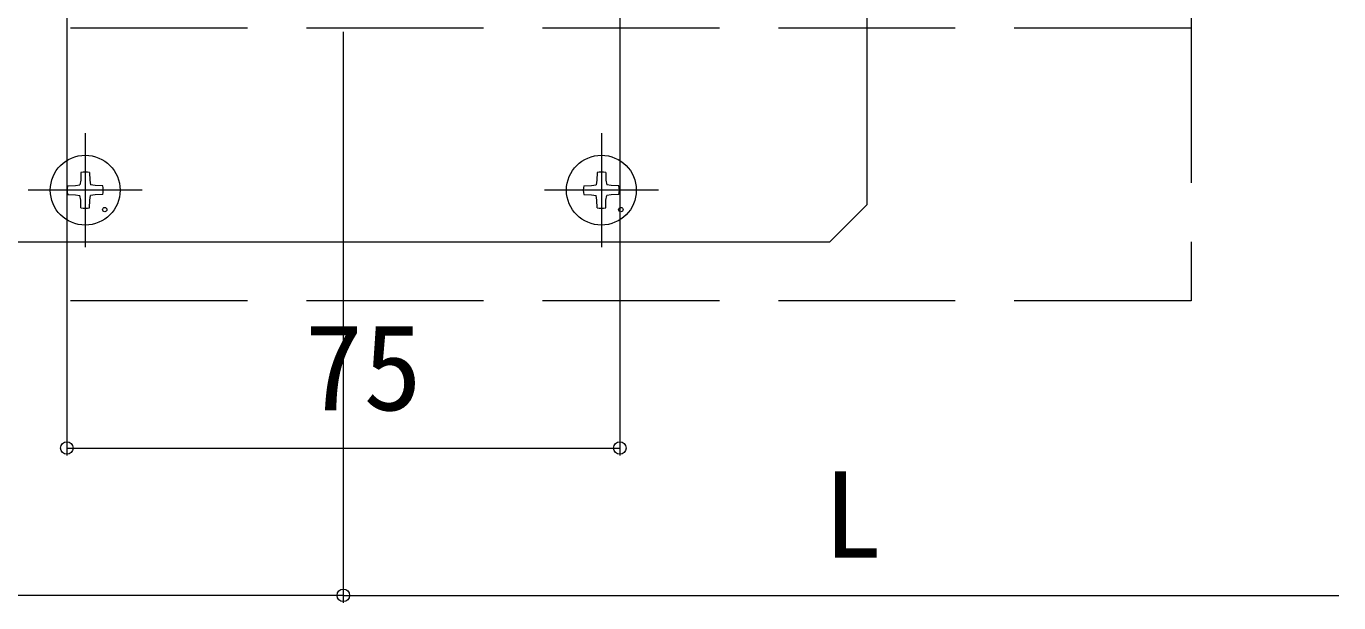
# Model space of a CAD drawing. Units: millimetres, scale not verified. Extents: x -2376 to -396, y -1680 to 1521.
# Drawn here: x -807.6 to -629.6, y -1303.2 to -1224.9 of the extents above; entities that cross this region are included whole.
import ezdxf
from ezdxf.enums import TextEntityAlignment as Align

# ---------------------------------------------------------------- set-up
doc = ezdxf.new("R2010")
doc.units = ezdxf.units.MM
doc.header["$LTSCALE"] = 8
doc.linetypes.add('DASHED3', pattern=[4, 3, -1])
for name, color, linetype, lineweight in [('0-4_YKK_12', 2, 'Continuous', 9), ('0-5_YKK_13', 4, 'Continuous', 9), ('0-6_YKK_D', 6, 'Continuous', 9)]:
    doc.layers.add(name, color=color, linetype=linetype, lineweight=lineweight)
doc.styles.add('ＭＳ ゴシック', font='')
doc.styles.get('ＭＳ ゴシック').set_extended_font_data('MS Gothic')

msp = doc.modelspace()

# ---------------------------------------------------------------- linework, layer by layer
at = {"layer": '0-4_YKK_12', "linetype": 'DASHED3'}
for p, q in [((-649.624, -1222.2), (-649.624, -1262.2)), ((-649.624, -1225.2), (-879.624, -1225.2)), ((-649.624, -1262.2), (-879.624, -1262.2))]:
    msp.add_line(p, q, dxfattribs=at)
at = {"layer": '0-4_YKK_12'}
for p, q in [((-799.624, -1239.465), (-799.624, -1254.934)), ((-729.624, -1239.465), (-729.624, -1254.934)), ((-791.889, -1247.199), (-807.359, -1247.199)), ((-721.888, -1247.199), (-737.359, -1247.199))]:
    msp.add_line(p, q, dxfattribs=at)
at = {"layer": '0-5_YKK_13'}
for p, q in [((-693.624, -1222.2), (-693.624, -1249.2)), ((-800.235, -1245.861), (-800.353, -1246.47)), ((-800.217, -1244.822), (-800.235, -1245.861)), ((-799.03, -1244.822), (-799.012, -1245.861)), ((-799.012, -1245.861), (-798.894, -1246.47)), ((-730.235, -1245.861), (-730.353, -1246.47)), ((-730.217, -1244.822), (-730.235, -1245.861)), ((-729.03, -1244.822), (-729.012, -1245.861)), ((-729.012, -1245.861), (-728.894, -1246.47)), ((-802.001, -1246.606), (-800.962, -1246.588)), ((-801.997, -1247.793), (-800.962, -1247.811)), ((-800.962, -1246.588), (-800.353, -1246.47)), ((-798.285, -1246.588), (-798.894, -1246.47)), ((-797.246, -1246.606), (-798.285, -1246.588)), ((-797.246, -1247.793), (-798.285, -1247.811)), ((-732.001, -1246.606), (-730.962, -1246.588)), ((-731.997, -1247.793), (-730.962, -1247.811)), ((-730.962, -1246.588), (-730.353, -1246.47)), ((-728.285, -1246.588), (-728.894, -1246.47)), ((-727.246, -1246.606), (-728.285, -1246.588)), ((-727.246, -1247.793), (-728.285, -1247.811)), ((-800.962, -1247.811), (-800.353, -1247.929)), ((-800.235, -1248.538), (-800.353, -1247.929)), ((-800.217, -1249.577), (-800.235, -1248.538)), ((-799.03, -1249.577), (-799.012, -1248.538)), ((-799.012, -1248.538), (-798.894, -1247.929)), ((-798.285, -1247.811), (-798.894, -1247.929)), ((-730.962, -1247.811), (-730.353, -1247.929)), ((-730.235, -1248.538), (-730.353, -1247.929)), ((-730.217, -1249.577), (-730.235, -1248.538)), ((-729.03, -1249.577), (-729.012, -1248.538)), ((-729.012, -1248.538), (-728.894, -1247.929)), ((-728.285, -1247.811), (-728.894, -1247.929)), ((-693.624, -1249.2), (-698.624, -1254.199)), ((-830.624, -1254.199), (-698.624, -1254.199))]:
    msp.add_line(p, q, dxfattribs=at)
for centre, radius in [((-799.624, -1247.199), 4.735), ((-729.624, -1247.199), 4.735), ((-796.983, -1249.841), 0.3), ((-726.983, -1249.841), 0.3)]:
    msp.add_circle(centre, radius, dxfattribs=at)
for centre, start, end in [((-799.624, -1247.199), 75.9892, 104.01079), ((-729.624, -1247.199), 75.9892, 104.01079), ((-799.624, -1247.199), 165.9892, 194.01079), ((-799.624, -1247.199), 345.9892, 14.01079), ((-729.624, -1247.199), 165.9892, 194.01079), ((-729.624, -1247.199), 345.9892, 14.01079), ((-799.624, -1247.199), 255.9892, 284.01079), ((-729.624, -1247.199), 255.9892, 284.01079)]:
    msp.add_arc(centre, 2.45, start, end, dxfattribs=at)
at = {"layer": '0-6_YKK_D'}
for p, q in [((-802.124, -1222.9), (-802.124, -1283.2)), ((-727.124, -1222.9), (-727.124, -1283.2)), ((-764.624, -1225.699), (-764.624, -1303.2)), ((-764.624, -1225.699), (-764.624, -1303.2)), ((-802.124, -1282.2), (-727.124, -1282.2)), ((-764.624, -1302.199), (-899.624, -1302.199)), ((-764.624, -1302.199), (-629.623, -1302.199))]:
    msp.add_line(p, q, dxfattribs=at)
for centre in [(-802.124, -1282.2), (-727.124, -1282.2), (-764.624, -1302.199), (-764.624, -1302.199)]:
    msp.add_circle(centre, 0.85, dxfattribs=at)

# ---------------------------------------------------------------- texts
at = {"layer": '0-6_YKK_D', "color": 4, "style": 'ＭＳ ゴシック'}
for s, p in [('75', (-769.904, -1280.6)), ('L', (-699.523, -1300.599))]:
    msp.add_text(s, height=11.73, dxfattribs=at).set_placement(p, align=Align.BOTTOM_LEFT)

doc.saveas('drawing.dxf')
